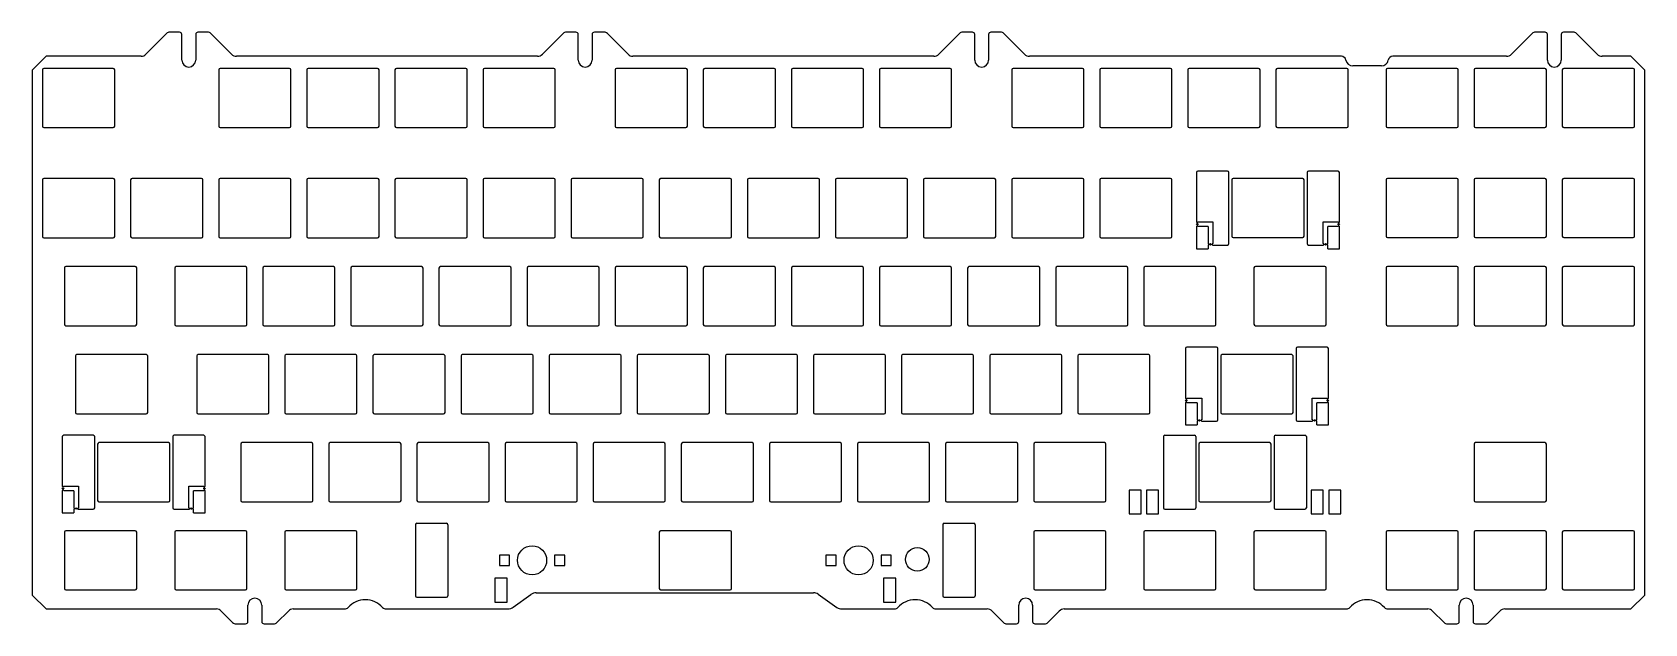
# Model space of a CAD drawing. Header units: millimetres. Extents: x 71 to 420, y 37 to 165.
import ezdxf

# ---------------------------------------------------------------- set-up
doc = ezdxf.new("R2010")
doc.units = ezdxf.units.MM

msp = doc.modelspace()

# ---------------------------------------------------------------- linework, layer by layer
at = {"color": 7, "linetype": 'Continuous', "lineweight": 25}
for p, q in [((100.28, 164.59), (95.81, 160.12)), ((103.07, 164.89), (100.98, 164.89)), ((103.57, 158.86), (103.57, 164.39)), ((106.57, 164.39), (106.57, 158.86)), ((109.16, 164.89), (107.07, 164.89)), ((114.33, 160.12), (109.86, 164.59)), ((186, 164.59), (181.53, 160.12)), ((188.79, 164.89), (186.71, 164.89)), ((189.29, 158.86), (189.29, 164.39)), ((192.29, 164.39), (192.29, 158.86)), ((194.88, 164.89), (192.79, 164.89)), ((200.06, 160.12), (195.59, 164.59)), ((271.73, 164.59), (267.26, 160.12)), ((274.52, 164.89), (272.43, 164.89)), ((275.02, 158.86), (275.02, 164.39)), ((278.02, 164.39), (278.02, 158.86)), ((280.61, 164.89), (278.52, 164.89)), ((285.78, 160.12), (281.31, 164.59)), ((395.55, 164.59), (391.08, 160.12)), ((398.34, 164.89), (396.26, 164.89)), ((398.84, 158.86), (398.84, 164.39)), ((401.84, 164.39), (401.84, 158.86)), ((404.43, 164.89), (402.34, 164.89)), ((409.61, 160.12), (405.14, 164.59)), ((74.23, 159.69), (71.23, 156.69)), ((88.76, 157.06), (73.76, 157.06)), ((94.75, 159.69), (74.23, 159.69)), ((126.86, 157.06), (111.86, 157.06)), ((180.47, 159.69), (115.39, 159.69)), ((145.91, 157.06), (130.91, 157.06)), ((164.96, 157.06), (149.96, 157.06)), ((184.01, 157.06), (169.01, 157.06)), ((212.58, 157.06), (197.58, 157.06)), ((266.2, 159.69), (201.12, 159.69)), ((231.63, 157.06), (216.63, 157.06)), ((250.68, 157.06), (235.68, 157.06)), ((269.73, 157.06), (254.73, 157.06)), ((298.31, 157.06), (283.31, 157.06)), ((354.29, 159.69), (286.84, 159.69)), ((317.36, 157.06), (302.36, 157.06)), ((336.41, 157.06), (321.41, 157.06)), ((355.46, 157.06), (340.46, 157.06)), ((362.97, 157.61), (356.76, 157.61)), ((379.27, 157.06), (364.27, 157.06)), ((390.02, 159.69), (365.43, 159.69)), ((398.32, 157.06), (383.32, 157.06)), ((417.37, 157.06), (402.37, 157.06)), ((416.89, 159.69), (410.67, 159.69)), ((419.89, 156.69), (416.89, 159.69)), ((71.23, 156.69), (71.23, 43.12)), ((73.46, 156.76), (73.46, 144.56)), ((89.06, 144.56), (89.06, 156.76)), ((111.56, 156.76), (111.56, 144.56)), ((127.16, 144.56), (127.16, 156.76)), ((130.61, 156.76), (130.61, 144.56)), ((146.21, 144.56), (146.21, 156.76)), ((149.66, 156.76), (149.66, 144.56)), ((165.26, 144.56), (165.26, 156.76)), ((168.71, 156.76), (168.71, 144.56)), ((184.31, 144.56), (184.31, 156.76)), ((197.28, 156.76), (197.28, 144.56)), ((212.88, 144.56), (212.88, 156.76)), ((216.33, 156.76), (216.33, 144.56)), ((231.93, 144.56), (231.93, 156.76)), ((235.38, 156.76), (235.38, 144.56)), ((250.98, 144.56), (250.98, 156.76)), ((254.43, 156.76), (254.43, 144.56)), ((270.03, 144.56), (270.03, 156.76)), ((283.01, 156.76), (283.01, 144.56)), ((298.61, 144.56), (298.61, 156.76)), ((302.06, 156.76), (302.06, 144.56)), ((317.66, 144.56), (317.66, 156.76)), ((321.11, 156.76), (321.11, 144.56)), ((336.71, 144.56), (336.71, 156.76)), ((340.16, 156.76), (340.16, 144.56)), ((355.76, 144.56), (355.76, 156.76)), ((363.97, 156.76), (363.97, 144.56)), ((379.57, 144.56), (379.57, 156.76)), ((383.02, 156.76), (383.02, 144.56)), ((398.62, 144.56), (398.62, 156.76)), ((402.07, 156.76), (402.07, 144.56)), ((417.67, 144.56), (417.67, 156.76)), ((419.89, 43.12), (419.89, 156.69)), ((73.76, 144.26), (88.76, 144.26)), ((111.86, 144.26), (126.86, 144.26)), ((130.91, 144.26), (145.91, 144.26)), ((149.96, 144.26), (164.96, 144.26)), ((169.01, 144.26), (184.01, 144.26)), ((197.58, 144.26), (212.58, 144.26)), ((216.63, 144.26), (231.63, 144.26)), ((235.68, 144.26), (250.68, 144.26)), ((254.73, 144.26), (269.73, 144.26)), ((283.31, 144.26), (298.31, 144.26)), ((302.36, 144.26), (317.36, 144.26)), ((321.41, 144.26), (336.41, 144.26)), ((340.46, 144.26), (355.46, 144.26)), ((364.27, 144.26), (379.27, 144.26)), ((383.32, 144.26), (398.32, 144.26)), ((402.37, 144.26), (417.37, 144.26)), ((73.46, 132.93), (73.46, 120.73)), ((88.76, 133.23), (73.76, 133.23)), ((89.06, 120.73), (89.06, 132.93)), ((92.51, 132.93), (92.51, 120.73)), ((107.81, 133.23), (92.81, 133.23)), ((108.11, 120.73), (108.11, 132.93)), ((111.56, 132.93), (111.56, 120.73)), ((126.86, 133.23), (111.86, 133.23)), ((127.16, 120.73), (127.16, 132.93)), ((130.61, 132.93), (130.61, 120.73)), ((145.91, 133.23), (130.91, 133.23)), ((146.21, 120.73), (146.21, 132.93)), ((149.66, 132.93), (149.66, 120.73)), ((164.96, 133.23), (149.96, 133.23)), ((165.26, 120.73), (165.26, 132.93)), ((168.71, 132.93), (168.71, 120.73)), ((184.01, 133.23), (169.01, 133.23)), ((184.31, 120.73), (184.31, 132.93)), ((187.76, 132.93), (187.76, 120.73)), ((203.06, 133.23), (188.06, 133.23)), ((203.36, 120.73), (203.36, 132.93)), ((206.81, 132.93), (206.81, 120.73)), ((222.11, 133.23), (207.11, 133.23)), ((222.41, 120.73), (222.41, 132.93)), ((225.86, 132.93), (225.86, 120.73)), ((241.16, 133.23), (226.16, 133.23)), ((241.46, 120.73), (241.46, 132.93)), ((244.91, 132.93), (244.91, 120.73)), ((260.21, 133.23), (245.21, 133.23)), ((260.51, 120.73), (260.51, 132.93)), ((263.96, 132.93), (263.96, 120.73)), ((279.26, 133.23), (264.26, 133.23)), ((279.56, 120.73), (279.56, 132.93)), ((283.01, 132.93), (283.01, 120.73)), ((298.31, 133.23), (283.31, 133.23)), ((298.61, 120.73), (298.61, 132.93)), ((302.06, 132.93), (302.06, 120.73)), ((317.36, 133.23), (302.36, 133.23)), ((317.66, 120.73), (317.66, 132.93)), ((322.99, 134.55), (322.99, 123.85)), ((329.69, 134.85), (323.29, 134.85)), ((329.99, 119.15), (329.99, 134.55)), ((330.63, 132.95), (330.63, 120.75)), ((345.93, 133.25), (330.93, 133.25)), ((346.23, 120.75), (346.23, 132.95)), ((346.87, 134.55), (346.87, 119.15)), ((353.57, 134.85), (347.17, 134.85)), ((353.87, 123.85), (353.87, 134.55)), ((363.97, 132.95), (363.97, 120.75)), ((379.27, 133.25), (364.27, 133.25)), ((379.57, 120.75), (379.57, 132.95)), ((383.02, 132.95), (383.02, 120.75)), ((398.32, 133.25), (383.32, 133.25)), ((398.62, 120.75), (398.62, 132.95)), ((402.07, 132.95), (402.07, 120.75)), ((417.37, 133.25), (402.37, 133.25)), ((417.67, 120.75), (417.67, 132.95)), ((322.99, 122.85), (322.99, 118.05)), ((323.29, 123.85), (326.49, 123.85)), ((325.49, 122.85), (323.29, 122.85)), ((325.49, 122.85), (325.49, 119.15)), ((326.49, 123.85), (326.49, 119.15)), ((350.37, 123.85), (353.57, 123.85)), ((350.37, 119.15), (350.37, 123.85)), ((351.37, 119.15), (351.37, 122.85)), ((353.57, 122.85), (351.37, 122.85)), ((353.87, 118.05), (353.87, 122.85)), ((73.76, 120.43), (88.76, 120.43)), ((92.81, 120.43), (107.81, 120.43)), ((111.86, 120.43), (126.86, 120.43)), ((130.91, 120.43), (145.91, 120.43)), ((149.96, 120.43), (164.96, 120.43)), ((169.01, 120.43), (184.01, 120.43)), ((188.06, 120.43), (203.06, 120.43)), ((207.11, 120.43), (222.11, 120.43)), ((226.16, 120.43), (241.16, 120.43)), ((245.21, 120.43), (260.21, 120.43)), ((264.26, 120.43), (279.26, 120.43)), ((283.31, 120.43), (298.31, 120.43)), ((302.36, 120.43), (317.36, 120.43)), ((325.49, 118.85), (325.49, 118.05)), ((326.49, 118.85), (329.69, 118.85)), ((330.93, 120.45), (345.93, 120.45)), ((347.17, 118.85), (350.37, 118.85)), ((351.37, 118.05), (351.37, 118.85)), ((364.27, 120.45), (379.27, 120.45)), ((383.32, 120.45), (398.32, 120.45)), ((402.37, 120.45), (417.37, 120.45)), ((322.99, 118.05), (325.49, 118.05)), ((351.37, 118.05), (353.87, 118.05)), ((78.22, 113.9), (78.22, 101.7)), ((93.52, 114.2), (78.52, 114.2)), ((93.82, 101.7), (93.82, 113.9)), ((102.03, 113.88), (102.03, 101.68)), ((117.33, 114.18), (102.33, 114.18)), ((117.63, 101.68), (117.63, 113.88)), ((121.08, 113.88), (121.08, 101.68)), ((136.38, 114.18), (121.38, 114.18)), ((136.68, 101.68), (136.68, 113.88)), ((140.13, 113.88), (140.13, 101.68)), ((155.43, 114.18), (140.43, 114.18)), ((155.73, 101.68), (155.73, 113.88)), ((159.18, 113.88), (159.18, 101.68)), ((174.48, 114.18), (159.48, 114.18)), ((174.78, 101.68), (174.78, 113.88)), ((178.23, 113.88), (178.23, 101.68)), ((193.53, 114.18), (178.53, 114.18)), ((193.83, 101.68), (193.83, 113.88)), ((197.28, 113.88), (197.28, 101.68)), ((212.58, 114.18), (197.58, 114.18)), ((212.88, 101.68), (212.88, 113.88)), ((216.33, 113.88), (216.33, 101.68)), ((231.63, 114.18), (216.63, 114.18)), ((231.93, 101.68), (231.93, 113.88)), ((235.38, 113.88), (235.38, 101.68)), ((250.68, 114.18), (235.68, 114.18)), ((250.98, 101.68), (250.98, 113.88)), ((254.43, 113.88), (254.43, 101.68)), ((269.73, 114.18), (254.73, 114.18)), ((270.03, 101.68), (270.03, 113.88)), ((273.48, 113.88), (273.48, 101.68)), ((288.78, 114.18), (273.78, 114.18)), ((289.08, 101.68), (289.08, 113.88)), ((292.53, 113.88), (292.53, 101.68)), ((307.83, 114.18), (292.83, 114.18)), ((308.13, 101.68), (308.13, 113.88)), ((311.58, 113.88), (311.58, 101.68)), ((326.88, 114.18), (311.88, 114.18)), ((327.18, 101.68), (327.18, 113.88)), ((335.4, 113.9), (335.4, 101.7)), ((350.69, 114.2), (335.7, 114.2)), ((350.99, 101.7), (350.99, 113.9)), ((363.97, 113.9), (363.97, 101.7)), ((379.27, 114.2), (364.27, 114.2)), ((379.57, 101.7), (379.57, 113.9)), ((383.02, 113.9), (383.02, 101.7)), ((398.32, 114.2), (383.32, 114.2)), ((398.62, 101.7), (398.62, 113.9)), ((402.07, 113.9), (402.07, 101.7)), ((417.37, 114.2), (402.37, 114.2)), ((417.67, 101.7), (417.67, 113.9)), ((78.52, 101.4), (93.52, 101.4)), ((102.33, 101.38), (117.33, 101.38)), ((121.38, 101.38), (136.38, 101.38)), ((140.43, 101.38), (155.43, 101.38)), ((159.48, 101.38), (174.48, 101.38)), ((178.53, 101.38), (193.53, 101.38)), ((197.58, 101.38), (212.58, 101.38)), ((216.63, 101.38), (231.63, 101.38)), ((235.68, 101.38), (250.68, 101.38)), ((254.73, 101.38), (269.73, 101.38)), ((273.78, 101.38), (288.78, 101.38)), ((292.83, 101.38), (307.83, 101.38)), ((311.88, 101.38), (326.88, 101.38)), ((335.7, 101.4), (350.69, 101.4)), ((364.27, 101.4), (379.27, 101.4)), ((383.32, 101.4), (398.32, 101.4)), ((402.37, 101.4), (417.37, 101.4)), ((80.6, 94.85), (80.6, 82.65)), ((95.9, 95.15), (80.9, 95.15)), ((96.2, 82.65), (96.2, 94.85)), ((106.8, 94.85), (106.8, 82.65)), ((122.09, 95.15), (107.1, 95.15)), ((122.39, 82.65), (122.39, 94.85)), ((125.85, 94.85), (125.85, 82.65)), ((141.14, 95.15), (126.15, 95.15)), ((141.44, 82.65), (141.44, 94.85)), ((144.9, 94.85), (144.9, 82.65)), ((160.19, 95.15), (145.2, 95.15)), ((160.49, 82.65), (160.49, 94.85)), ((163.95, 94.85), (163.95, 82.65)), ((179.24, 95.15), (164.25, 95.15)), ((179.54, 82.65), (179.54, 94.85)), ((183, 94.85), (183, 82.65)), ((198.29, 95.15), (183.3, 95.15)), ((198.59, 82.65), (198.59, 94.85)), ((202.05, 94.85), (202.05, 82.65)), ((217.34, 95.15), (202.35, 95.15)), ((217.64, 82.65), (217.64, 94.85)), ((221.1, 94.85), (221.1, 82.65)), ((236.39, 95.15), (221.4, 95.15)), ((236.69, 82.65), (236.69, 94.85)), ((240.15, 94.85), (240.15, 82.65)), ((255.44, 95.15), (240.45, 95.15)), ((255.74, 82.65), (255.74, 94.85)), ((259.2, 94.85), (259.2, 82.65)), ((274.49, 95.15), (259.5, 95.15)), ((274.79, 82.65), (274.79, 94.85)), ((278.25, 94.85), (278.25, 82.65)), ((293.54, 95.15), (278.55, 95.15)), ((293.84, 82.65), (293.84, 94.85)), ((297.3, 94.85), (297.3, 82.65)), ((312.59, 95.15), (297.6, 95.15)), ((312.89, 82.65), (312.89, 94.85)), ((320.61, 96.45), (320.61, 85.75)), ((327.31, 96.75), (320.91, 96.75)), ((327.61, 81.05), (327.61, 96.45)), ((328.25, 94.85), (328.25, 82.65)), ((343.55, 95.15), (328.55, 95.15)), ((343.85, 82.65), (343.85, 94.85)), ((344.49, 96.45), (344.49, 81.05)), ((351.19, 96.75), (344.79, 96.75)), ((351.49, 85.75), (351.49, 96.45)), ((320.61, 84.75), (320.61, 79.95)), ((320.91, 85.75), (324.11, 85.75)), ((323.11, 84.75), (320.91, 84.75)), ((323.11, 84.75), (323.11, 81.05)), ((324.11, 85.75), (324.11, 81.05)), ((347.99, 85.75), (351.19, 85.75)), ((347.99, 81.05), (347.99, 85.75)), ((348.99, 81.05), (348.99, 84.75)), ((351.19, 84.75), (348.99, 84.75)), ((351.49, 79.95), (351.49, 84.75)), ((80.9, 82.35), (95.9, 82.35)), ((107.1, 82.35), (122.09, 82.35)), ((126.15, 82.35), (141.14, 82.35)), ((145.2, 82.35), (160.19, 82.35)), ((164.25, 82.35), (179.24, 82.35)), ((183.3, 82.35), (198.29, 82.35)), ((202.35, 82.35), (217.34, 82.35)), ((221.4, 82.35), (236.39, 82.35)), ((240.45, 82.35), (255.44, 82.35)), ((259.5, 82.35), (274.49, 82.35)), ((278.55, 82.35), (293.54, 82.35)), ((297.6, 82.35), (312.59, 82.35)), ((323.11, 80.75), (323.11, 79.95)), ((324.11, 80.75), (327.31, 80.75)), ((328.55, 82.35), (343.55, 82.35)), ((344.79, 80.75), (347.99, 80.75)), ((348.99, 79.95), (348.99, 80.75)), ((77.73, 77.4), (77.73, 66.7)), ((84.43, 77.7), (78.03, 77.7)), ((84.73, 62), (84.73, 77.4)), ((101.6, 77.4), (101.6, 62)), ((108.3, 77.7), (101.9, 77.7)), ((108.6, 66.7), (108.6, 77.4)), ((315.85, 77.4), (315.85, 62)), ((316.15, 77.7), (322.55, 77.7)), ((320.61, 79.95), (323.11, 79.95)), ((322.85, 77.4), (322.85, 62)), ((339.73, 77.4), (339.73, 62)), ((340.03, 77.7), (346.43, 77.7)), ((346.73, 77.4), (346.73, 62)), ((348.99, 79.95), (351.49, 79.95)), ((85.36, 75.8), (85.36, 63.6)), ((100.66, 76.1), (85.66, 76.1)), ((100.96, 63.6), (100.96, 75.8)), ((116.32, 75.8), (116.32, 63.6)), ((131.62, 76.1), (116.62, 76.1)), ((131.92, 63.6), (131.92, 75.8)), ((135.37, 75.8), (135.37, 63.6)), ((150.67, 76.1), (135.67, 76.1)), ((150.97, 63.6), (150.97, 75.8)), ((154.42, 75.8), (154.42, 63.6)), ((169.72, 76.1), (154.72, 76.1)), ((170.02, 63.6), (170.02, 75.8)), ((173.47, 75.8), (173.47, 63.6)), ((188.77, 76.1), (173.77, 76.1)), ((189.07, 63.6), (189.07, 75.8)), ((192.52, 75.8), (192.52, 63.6)), ((207.82, 76.1), (192.82, 76.1)), ((208.12, 63.6), (208.12, 75.8)), ((211.57, 75.8), (211.57, 63.6)), ((226.87, 76.1), (211.87, 76.1)), ((227.17, 63.6), (227.17, 75.8)), ((230.62, 75.8), (230.62, 63.6)), ((245.92, 76.1), (230.92, 76.1)), ((246.22, 63.6), (246.22, 75.8)), ((249.67, 75.8), (249.67, 63.6)), ((264.97, 76.1), (249.97, 76.1)), ((265.27, 63.6), (265.27, 75.8)), ((268.72, 75.8), (268.72, 63.6)), ((284.02, 76.1), (269.02, 76.1)), ((284.32, 63.6), (284.32, 75.8)), ((287.77, 75.8), (287.77, 63.6)), ((303.07, 76.1), (288.07, 76.1)), ((303.37, 63.6), (303.37, 75.8)), ((323.49, 75.8), (323.49, 63.6)), ((338.79, 76.1), (323.79, 76.1)), ((339.09, 63.6), (339.09, 75.8)), ((383.02, 75.8), (383.02, 63.6)), ((398.32, 76.1), (383.32, 76.1)), ((398.62, 63.6), (398.62, 75.8)), ((78.03, 66.7), (81.23, 66.7)), ((81.23, 66.7), (81.23, 62)), ((105.1, 66.7), (108.3, 66.7)), ((105.1, 62), (105.1, 66.7)), ((77.73, 65.7), (77.73, 60.9)), ((80.23, 65.7), (78.03, 65.7)), ((80.23, 65.7), (80.23, 62)), ((85.66, 63.3), (100.66, 63.3)), ((106.1, 62), (106.1, 65.7)), ((108.3, 65.7), (106.1, 65.7)), ((108.6, 60.9), (108.6, 65.7)), ((116.62, 63.3), (131.62, 63.3)), ((135.67, 63.3), (150.67, 63.3)), ((154.72, 63.3), (169.72, 63.3)), ((173.77, 63.3), (188.77, 63.3)), ((192.82, 63.3), (207.82, 63.3)), ((211.87, 63.3), (226.87, 63.3)), ((230.92, 63.3), (245.92, 63.3)), ((249.97, 63.3), (264.97, 63.3)), ((269.02, 63.3), (284.02, 63.3)), ((288.07, 63.3), (303.07, 63.3)), ((308.39, 65.8), (308.39, 60.7)), ((310.99, 65.8), (308.39, 65.8)), ((310.99, 60.7), (310.99, 65.8)), ((314.79, 65.8), (312.19, 65.8)), ((312.19, 65.8), (312.19, 60.7)), ((314.79, 60.7), (314.79, 65.8)), ((323.79, 63.3), (338.79, 63.3)), ((350.39, 65.8), (347.79, 65.8)), ((347.79, 65.8), (347.79, 60.7)), ((350.39, 60.7), (350.39, 65.8)), ((351.59, 65.8), (351.59, 60.7)), ((354.19, 65.8), (351.59, 65.8)), ((354.19, 60.7), (354.19, 65.8)), ((383.32, 63.3), (398.32, 63.3)), ((77.73, 60.9), (80.23, 60.9)), ((80.23, 61.7), (80.23, 60.9)), ((81.23, 61.7), (84.43, 61.7)), ((101.9, 61.7), (105.1, 61.7)), ((106.1, 60.9), (106.1, 61.7)), ((106.1, 60.9), (108.6, 60.9)), ((308.39, 60.7), (310.99, 60.7)), ((312.19, 60.7), (314.79, 60.7)), ((316.15, 61.7), (322.55, 61.7)), ((340.03, 61.7), (346.43, 61.7)), ((347.79, 60.7), (350.39, 60.7)), ((351.59, 60.7), (354.19, 60.7)), ((78.22, 56.75), (78.22, 44.55)), ((93.52, 57.05), (78.52, 57.05)), ((93.82, 44.55), (93.82, 56.75)), ((102.03, 56.75), (102.03, 44.55)), ((117.33, 57.05), (102.33, 57.05)), ((117.63, 44.55), (117.63, 56.75)), ((125.85, 56.75), (125.85, 44.55)), ((141.14, 57.05), (126.15, 57.05)), ((141.44, 44.55), (141.44, 56.75)), ((154.11, 58.35), (154.11, 42.95)), ((154.41, 58.65), (160.81, 58.65)), ((161.11, 58.35), (161.11, 42.95)), ((206.81, 56.75), (206.81, 44.55)), ((222.11, 57.05), (207.11, 57.05)), ((222.41, 44.55), (222.41, 56.75)), ((268.11, 58.35), (268.11, 42.95)), ((268.41, 58.65), (274.81, 58.65)), ((275.11, 58.35), (275.11, 42.95)), ((287.77, 56.75), (287.77, 44.55)), ((303.07, 57.05), (288.07, 57.05)), ((303.37, 44.55), (303.37, 56.75)), ((311.58, 56.75), (311.58, 44.55)), ((326.88, 57.05), (311.88, 57.05)), ((327.18, 44.55), (327.18, 56.75)), ((335.4, 56.75), (335.4, 44.55)), ((350.69, 57.05), (335.7, 57.05)), ((350.99, 44.55), (350.99, 56.75)), ((363.97, 56.75), (363.97, 44.55)), ((379.27, 57.05), (364.27, 57.05)), ((379.57, 44.55), (379.57, 56.75)), ((383.02, 56.75), (383.02, 44.55)), ((398.32, 57.05), (383.32, 57.05)), ((398.62, 44.55), (398.62, 56.75)), ((402.07, 56.75), (402.07, 44.55)), ((417.37, 57.05), (402.37, 57.05)), ((417.67, 44.55), (417.67, 56.75)), ((172.23, 51.75), (172.23, 49.55)), ((174.43, 51.75), (172.23, 51.75)), ((172.23, 49.55), (174.43, 49.55)), ((174.43, 49.55), (174.43, 51.75)), ((184.18, 51.75), (184.18, 49.55)), ((186.38, 51.75), (184.18, 51.75)), ((184.18, 49.55), (186.38, 49.55)), ((186.38, 49.55), (186.38, 51.75)), ((242.83, 51.75), (242.83, 49.55)), ((245.03, 51.75), (242.83, 51.75)), ((242.83, 49.55), (245.03, 49.55)), ((245.03, 49.55), (245.03, 51.75)), ((254.78, 51.75), (254.78, 49.55)), ((256.98, 51.75), (254.78, 51.75)), ((254.78, 49.55), (256.98, 49.55)), ((256.98, 49.55), (256.98, 51.75)), ((171.27, 46.77), (171.27, 41.57)), ((173.94, 46.77), (171.27, 46.77)), ((173.94, 41.57), (173.94, 46.77)), ((255.27, 46.77), (255.27, 41.57)), ((257.94, 46.77), (255.27, 46.77)), ((257.94, 41.57), (257.94, 46.77)), ((71.23, 43.12), (74.23, 40.12)), ((78.52, 44.25), (93.52, 44.25)), ((102.33, 44.25), (117.33, 44.25)), ((126.15, 44.25), (141.14, 44.25)), ((154.41, 42.65), (160.81, 42.65)), ((175.25, 40.51), (179.04, 43.26)), ((180.21, 43.65), (240.15, 43.65)), ((207.11, 44.25), (222.11, 44.25)), ((241.18, 43.36), (245.23, 40.41)), ((268.41, 42.65), (274.81, 42.65)), ((288.07, 44.25), (303.07, 44.25)), ((311.88, 44.25), (326.88, 44.25)), ((335.7, 44.25), (350.69, 44.25)), ((364.27, 44.25), (379.27, 44.25)), ((383.32, 44.25), (398.32, 44.25)), ((402.37, 44.25), (417.37, 44.25)), ((416.89, 40.12), (419.89, 43.12)), ((74.23, 40.12), (111.04, 40.12)), ((112.1, 39.68), (114.56, 37.22)), ((117.86, 37.42), (117.86, 40.95)), ((120.86, 40.95), (120.86, 37.42)), ((124.15, 37.22), (126.62, 39.68)), ((127.68, 40.12), (138.79, 40.12)), ((147.74, 40.12), (174.07, 40.12)), ((171.27, 41.57), (173.94, 41.57)), ((246.27, 40.12), (257.67, 40.12)), ((255.27, 41.57), (257.94, 41.57)), ((266.61, 40.12), (277.72, 40.12)), ((278.78, 39.68), (281.25, 37.22)), ((284.54, 37.42), (284.54, 40.95)), ((287.54, 40.95), (287.54, 37.42)), ((290.84, 37.22), (293.31, 39.68)), ((294.37, 40.12), (355.39, 40.12)), ((364.34, 40.12), (372.97, 40.12)), ((374.03, 39.68), (376.5, 37.22)), ((379.79, 37.42), (379.79, 40.95)), ((382.79, 40.95), (382.79, 37.42)), ((386.09, 37.22), (388.56, 39.68)), ((389.62, 40.12), (416.89, 40.12)), ((115.27, 36.92), (117.36, 36.92)), ((121.36, 36.92), (123.44, 36.92)), ((281.96, 36.92), (284.04, 36.92)), ((288.04, 36.92), (290.13, 36.92)), ((377.21, 36.92), (379.29, 36.92)), ((383.29, 36.92), (385.38, 36.92))]:
    msp.add_line(p, q, dxfattribs=at)
for centre, radius in [((323.14, 123.35), 0.15), ((353.72, 123.35), 0.15), ((325.99, 119), 0.15), ((350.87, 119), 0.15), ((320.76, 85.25), 0.15), ((351.34, 85.25), 0.15), ((323.61, 80.9), 0.15), ((348.49, 80.9), 0.15), ((77.88, 66.2), 0.15), ((108.45, 66.2), 0.15), ((80.73, 61.85), 0.15), ((105.6, 61.85), 0.15), ((179.31, 50.65), 3.15), ((249.91, 50.65), 3.15), ((262.61, 50.85), 2.55)]:
    msp.add_circle(centre, radius, dxfattribs=at)
for centre, radius, start, end in [((100.98, 163.89), 1, 90, 135), ((103.07, 164.39), 0.5, 0, 90), ((107.07, 164.39), 0.5, 90, 180), ((109.16, 163.89), 1, 45, 90), ((186.71, 163.89), 1, 90, 135), ((188.79, 164.39), 0.5, 360, 90), ((192.79, 164.39), 0.5, 90, 180), ((194.88, 163.89), 1, 45, 90), ((272.43, 163.89), 1, 90, 135), ((274.52, 164.39), 0.5, 0, 90), ((278.52, 164.39), 0.5, 90, 180), ((280.61, 163.89), 1, 45, 90), ((396.26, 163.89), 1, 90, 135), ((398.34, 164.39), 0.5, 0, 90), ((402.34, 164.39), 0.5, 90, 180), ((404.43, 163.89), 1, 45, 90), ((94.75, 161.19), 1.5, 270, 315), ((105.07, 158.86), 1.5, 180, 0), ((115.39, 161.19), 1.5, 225, 270), ((180.47, 161.19), 1.5, 270, 315), ((190.79, 158.86), 1.5, 180, 0), ((201.12, 161.19), 1.5, 225, 270), ((266.2, 161.19), 1.5, 270, 315), ((276.52, 158.86), 1.5, 180, 0), ((286.84, 161.19), 1.5, 225, 270), ((354.29, 158.69), 1, 9.7878, 90), ((356.76, 159.11), 1.5, 189.7878, 270), ((362.97, 159.11), 1.5, 270, 350.2122), ((365.43, 158.69), 1, 90, 170.2122), ((390.02, 161.19), 1.5, 270, 315), ((400.34, 158.86), 1.5, 180, 0), ((410.67, 161.19), 1.5, 225, 270), ((323.29, 134.55), 0.3, 90, 180), ((329.69, 134.55), 0.3, 360, 90), ((347.17, 134.55), 0.3, 90, 180), ((353.57, 134.55), 0.3, 0, 90), ((323.14, 123.85), 0.15, 180, 0), ((323.14, 122.85), 0.15, 360, 180), ((353.72, 123.85), 0.15, 180, 0), ((353.72, 122.85), 0.15, 0, 180), ((325.49, 119), 0.15, 270, 90), ((326.49, 119), 0.15, 90, 270), ((329.69, 119.15), 0.3, 270, 0), ((347.17, 119.15), 0.3, 180, 270), ((350.37, 119), 0.15, 270, 90), ((351.37, 119), 0.15, 90, 270), ((320.91, 96.45), 0.3, 90, 180), ((327.31, 96.45), 0.3, 360, 90), ((344.79, 96.45), 0.3, 90, 180), ((351.19, 96.45), 0.3, 0, 90), ((320.76, 85.75), 0.15, 180, 0), ((320.76, 84.75), 0.15, 360, 180), ((351.34, 85.75), 0.15, 180, 0), ((351.34, 84.75), 0.15, 0, 180), ((323.11, 80.9), 0.15, 270, 90), ((324.11, 80.9), 0.15, 90, 270), ((327.31, 81.05), 0.3, 270, 0), ((344.79, 81.05), 0.3, 180, 270), ((347.99, 80.9), 0.15, 270, 90), ((348.99, 80.9), 0.15, 90, 270), ((78.03, 77.4), 0.3, 90, 180), ((84.43, 77.4), 0.3, 360, 90), ((101.9, 77.4), 0.3, 90, 180), ((108.3, 77.4), 0.3, 0, 90), ((316.15, 77.4), 0.3, 90, 180), ((322.55, 77.4), 0.3, 0, 90), ((340.03, 77.4), 0.3, 90, 180), ((346.43, 77.4), 0.3, 0, 90), ((77.88, 66.7), 0.15, 180, 0), ((108.45, 66.7), 0.15, 180, 0), ((77.88, 65.7), 0.15, 360, 180), ((108.45, 65.7), 0.15, 0, 180), ((80.23, 61.85), 0.15, 270, 90), ((81.23, 61.85), 0.15, 90, 270), ((84.43, 62), 0.3, 270, 0), ((101.9, 62), 0.3, 180, 270), ((105.1, 61.85), 0.15, 270, 90), ((106.1, 61.85), 0.15, 90, 270), ((316.15, 62), 0.3, 180, 270), ((322.55, 62), 0.3, 270, 0), ((340.03, 62), 0.3, 180, 270), ((346.43, 62), 0.3, 270, 0), ((154.41, 58.35), 0.3, 90, 180), ((160.81, 58.35), 0.3, 0, 90), ((268.41, 58.35), 0.3, 90, 180), ((274.81, 58.35), 0.3, 0, 90), ((119.36, 40.95), 1.5, 0, 180), ((143.26, 37.12), 5, 41.8103, 138.1897), ((154.41, 42.95), 0.3, 180, 270), ((160.81, 42.95), 0.3, 270, 0), ((180.21, 41.65), 2, 90, 126.0771), ((240.15, 41.65), 2, 58.8261, 90), ((262.14, 37.12), 5, 41.8103, 138.1897), ((268.41, 42.95), 0.3, 180, 270), ((274.81, 42.95), 0.3, 270, 0), ((286.04, 40.95), 1.5, 0, 180), ((359.86, 37.12), 5, 41.8103, 138.1897), ((381.29, 40.95), 1.5, 0, 180), ((111.04, 38.62), 1.5, 45, 90), ((127.68, 38.62), 1.5, 90, 135), ((138.79, 41.12), 1, 270, 318.1897), ((147.74, 41.12), 1, 221.8103, 270), ((174.07, 42.12), 2, 270, 306.0771), ((246.27, 42.12), 2, 238.8261, 270), ((257.67, 41.12), 1, 270, 318.1897), ((266.61, 41.12), 1, 221.8103, 270), ((277.72, 38.62), 1.5, 45, 90), ((294.37, 38.62), 1.5, 90, 135), ((355.39, 41.12), 1, 270, 318.1897), ((364.34, 41.12), 1, 221.8103, 270), ((372.97, 38.62), 1.5, 45, 90), ((389.62, 38.62), 1.5, 90, 135), ((115.27, 37.92), 1, 225, 270), ((117.36, 37.42), 0.5, 270, 360), ((121.36, 37.42), 0.5, 180, 270), ((123.44, 37.92), 1, 270, 315), ((281.96, 37.92), 1, 225, 270), ((284.04, 37.42), 0.5, 270, 360), ((288.04, 37.42), 0.5, 180, 270), ((290.13, 37.92), 1, 270, 315), ((377.21, 37.92), 1, 225, 270), ((379.29, 37.42), 0.5, 270, 360), ((383.29, 37.42), 0.5, 180, 270), ((385.38, 37.92), 1, 270, 315)]:
    msp.add_arc(centre, radius, start, end, dxfattribs=at)
for points in [[(73.76, 157.06), (73.59, 157.06), (73.46, 156.93), (73.46, 156.76)], [(89.06, 156.76), (89.06, 156.93), (88.92, 157.06), (88.76, 157.06)], [(111.86, 157.06), (111.69, 157.06), (111.56, 156.93), (111.56, 156.76)], [(127.16, 156.76), (127.16, 156.93), (127.02, 157.06), (126.86, 157.06)], [(130.91, 157.06), (130.74, 157.06), (130.61, 156.93), (130.61, 156.76)], [(146.21, 156.76), (146.21, 156.93), (146.07, 157.06), (145.91, 157.06)], [(149.96, 157.06), (149.79, 157.06), (149.66, 156.93), (149.66, 156.76)], [(165.26, 156.76), (165.26, 156.93), (165.12, 157.06), (164.96, 157.06)], [(169.01, 157.06), (168.84, 157.06), (168.71, 156.93), (168.71, 156.76)], [(184.31, 156.76), (184.31, 156.93), (184.17, 157.06), (184.01, 157.06)], [(197.58, 157.06), (197.42, 157.06), (197.28, 156.93), (197.28, 156.76)], [(212.88, 156.76), (212.88, 156.93), (212.75, 157.06), (212.58, 157.06)], [(216.63, 157.06), (216.47, 157.06), (216.33, 156.93), (216.33, 156.76)], [(231.93, 156.76), (231.93, 156.93), (231.8, 157.06), (231.63, 157.06)], [(235.68, 157.06), (235.52, 157.06), (235.38, 156.93), (235.38, 156.76)], [(250.98, 156.76), (250.98, 156.93), (250.85, 157.06), (250.68, 157.06)], [(254.73, 157.06), (254.57, 157.06), (254.43, 156.93), (254.43, 156.76)], [(270.03, 156.76), (270.03, 156.93), (269.9, 157.06), (269.73, 157.06)], [(283.31, 157.06), (283.14, 157.06), (283.01, 156.93), (283.01, 156.76)], [(298.61, 156.76), (298.61, 156.93), (298.47, 157.06), (298.31, 157.06)], [(302.36, 157.06), (302.19, 157.06), (302.06, 156.93), (302.06, 156.76)], [(317.66, 156.76), (317.66, 156.93), (317.52, 157.06), (317.36, 157.06)], [(321.41, 157.06), (321.24, 157.06), (321.11, 156.93), (321.11, 156.76)], [(336.71, 156.76), (336.71, 156.93), (336.57, 157.06), (336.41, 157.06)], [(340.46, 157.06), (340.29, 157.06), (340.16, 156.93), (340.16, 156.76)], [(355.76, 156.76), (355.76, 156.93), (355.62, 157.06), (355.46, 157.06)], [(364.27, 157.06), (364.1, 157.06), (363.97, 156.93), (363.97, 156.76)], [(379.57, 156.76), (379.57, 156.93), (379.44, 157.06), (379.27, 157.06)], [(383.32, 157.06), (383.15, 157.06), (383.02, 156.93), (383.02, 156.76)], [(398.62, 156.76), (398.62, 156.93), (398.49, 157.06), (398.32, 157.06)], [(402.37, 157.06), (402.2, 157.06), (402.07, 156.93), (402.07, 156.76)], [(417.67, 156.76), (417.67, 156.93), (417.54, 157.06), (417.37, 157.06)], [(73.46, 144.56), (73.46, 144.39), (73.59, 144.26), (73.76, 144.26)], [(88.76, 144.26), (88.92, 144.26), (89.06, 144.39), (89.06, 144.56)], [(111.56, 144.56), (111.56, 144.39), (111.69, 144.26), (111.86, 144.26)], [(126.86, 144.26), (127.02, 144.26), (127.16, 144.39), (127.16, 144.56)], [(130.61, 144.56), (130.61, 144.39), (130.74, 144.26), (130.91, 144.26)], [(145.91, 144.26), (146.07, 144.26), (146.21, 144.39), (146.21, 144.56)], [(149.66, 144.56), (149.66, 144.39), (149.79, 144.26), (149.96, 144.26)], [(164.96, 144.26), (165.12, 144.26), (165.26, 144.39), (165.26, 144.56)], [(168.71, 144.56), (168.71, 144.39), (168.84, 144.26), (169.01, 144.26)], [(184.01, 144.26), (184.17, 144.26), (184.31, 144.39), (184.31, 144.56)], [(197.28, 144.56), (197.28, 144.39), (197.42, 144.26), (197.58, 144.26)], [(212.58, 144.26), (212.75, 144.26), (212.88, 144.39), (212.88, 144.56)], [(216.33, 144.56), (216.33, 144.39), (216.47, 144.26), (216.63, 144.26)], [(231.63, 144.26), (231.8, 144.26), (231.93, 144.39), (231.93, 144.56)], [(235.38, 144.56), (235.38, 144.39), (235.52, 144.26), (235.68, 144.26)], [(250.68, 144.26), (250.85, 144.26), (250.98, 144.39), (250.98, 144.56)], [(254.43, 144.56), (254.43, 144.39), (254.57, 144.26), (254.73, 144.26)], [(269.73, 144.26), (269.9, 144.26), (270.03, 144.39), (270.03, 144.56)], [(283.01, 144.56), (283.01, 144.39), (283.14, 144.26), (283.31, 144.26)], [(298.31, 144.26), (298.47, 144.26), (298.61, 144.39), (298.61, 144.56)], [(302.06, 144.56), (302.06, 144.39), (302.19, 144.26), (302.36, 144.26)], [(317.36, 144.26), (317.52, 144.26), (317.66, 144.39), (317.66, 144.56)], [(321.11, 144.56), (321.11, 144.39), (321.24, 144.26), (321.41, 144.26)], [(336.41, 144.26), (336.57, 144.26), (336.71, 144.39), (336.71, 144.56)], [(340.16, 144.56), (340.16, 144.39), (340.29, 144.26), (340.46, 144.26)], [(355.46, 144.26), (355.62, 144.26), (355.76, 144.39), (355.76, 144.56)], [(363.97, 144.56), (363.97, 144.39), (364.1, 144.26), (364.27, 144.26)], [(379.27, 144.26), (379.44, 144.26), (379.57, 144.39), (379.57, 144.56)], [(383.02, 144.56), (383.02, 144.39), (383.15, 144.26), (383.32, 144.26)], [(398.32, 144.26), (398.49, 144.26), (398.62, 144.39), (398.62, 144.56)], [(402.07, 144.56), (402.07, 144.39), (402.2, 144.26), (402.37, 144.26)], [(417.37, 144.26), (417.54, 144.26), (417.67, 144.39), (417.67, 144.56)], [(73.76, 133.23), (73.59, 133.23), (73.46, 133.1), (73.46, 132.93)], [(89.06, 132.93), (89.06, 133.1), (88.92, 133.23), (88.76, 133.23)], [(92.81, 133.23), (92.64, 133.23), (92.51, 133.1), (92.51, 132.93)], [(108.11, 132.93), (108.11, 133.1), (107.97, 133.23), (107.81, 133.23)], [(111.86, 133.23), (111.69, 133.23), (111.56, 133.1), (111.56, 132.93)], [(127.16, 132.93), (127.16, 133.1), (127.02, 133.23), (126.86, 133.23)], [(130.91, 133.23), (130.74, 133.23), (130.61, 133.1), (130.61, 132.93)], [(146.21, 132.93), (146.21, 133.1), (146.07, 133.23), (145.91, 133.23)], [(149.96, 133.23), (149.79, 133.23), (149.66, 133.1), (149.66, 132.93)], [(165.26, 132.93), (165.26, 133.1), (165.12, 133.23), (164.96, 133.23)], [(169.01, 133.23), (168.84, 133.23), (168.71, 133.1), (168.71, 132.93)], [(184.31, 132.93), (184.31, 133.1), (184.17, 133.23), (184.01, 133.23)], [(188.06, 133.23), (187.89, 133.23), (187.76, 133.1), (187.76, 132.93)], [(203.36, 132.93), (203.36, 133.1), (203.22, 133.23), (203.06, 133.23)], [(207.11, 133.23), (206.94, 133.23), (206.81, 133.1), (206.81, 132.93)], [(222.41, 132.93), (222.41, 133.1), (222.27, 133.23), (222.11, 133.23)], [(226.16, 133.23), (225.99, 133.23), (225.86, 133.1), (225.86, 132.93)], [(241.46, 132.93), (241.46, 133.1), (241.32, 133.23), (241.16, 133.23)], [(245.21, 133.23), (245.04, 133.23), (244.91, 133.1), (244.91, 132.93)], [(260.51, 132.93), (260.51, 133.1), (260.37, 133.23), (260.21, 133.23)], [(264.26, 133.23), (264.09, 133.23), (263.96, 133.1), (263.96, 132.93)], [(279.56, 132.93), (279.56, 133.1), (279.42, 133.23), (279.26, 133.23)], [(283.31, 133.23), (283.14, 133.23), (283.01, 133.1), (283.01, 132.93)], [(298.61, 132.93), (298.61, 133.1), (298.47, 133.23), (298.31, 133.23)], [(302.36, 133.23), (302.19, 133.23), (302.06, 133.1), (302.06, 132.93)], [(317.66, 132.93), (317.66, 133.1), (317.52, 133.23), (317.36, 133.23)], [(330.93, 133.25), (330.77, 133.25), (330.63, 133.11), (330.63, 132.95)], [(346.23, 132.95), (346.23, 133.11), (346.1, 133.25), (345.93, 133.25)], [(364.27, 133.25), (364.1, 133.25), (363.97, 133.11), (363.97, 132.95)], [(379.57, 132.95), (379.57, 133.11), (379.44, 133.25), (379.27, 133.25)], [(383.32, 133.25), (383.15, 133.25), (383.02, 133.11), (383.02, 132.95)], [(398.62, 132.95), (398.62, 133.11), (398.49, 133.25), (398.32, 133.25)], [(402.37, 133.25), (402.2, 133.25), (402.07, 133.11), (402.07, 132.95)], [(417.67, 132.95), (417.67, 133.11), (417.54, 133.25), (417.37, 133.25)], [(73.46, 120.73), (73.46, 120.56), (73.59, 120.43), (73.76, 120.43)], [(88.76, 120.43), (88.92, 120.43), (89.06, 120.56), (89.06, 120.73)], [(92.51, 120.73), (92.51, 120.56), (92.64, 120.43), (92.81, 120.43)], [(107.81, 120.43), (107.97, 120.43), (108.11, 120.56), (108.11, 120.73)], [(111.56, 120.73), (111.56, 120.56), (111.69, 120.43), (111.86, 120.43)], [(126.86, 120.43), (127.02, 120.43), (127.16, 120.56), (127.16, 120.73)], [(130.61, 120.73), (130.61, 120.56), (130.74, 120.43), (130.91, 120.43)], [(145.91, 120.43), (146.07, 120.43), (146.21, 120.56), (146.21, 120.73)], [(149.66, 120.73), (149.66, 120.56), (149.79, 120.43), (149.96, 120.43)], [(164.96, 120.43), (165.12, 120.43), (165.26, 120.56), (165.26, 120.73)], [(168.71, 120.73), (168.71, 120.56), (168.84, 120.43), (169.01, 120.43)], [(184.01, 120.43), (184.17, 120.43), (184.31, 120.56), (184.31, 120.73)], [(187.76, 120.73), (187.76, 120.56), (187.89, 120.43), (188.06, 120.43)], [(203.06, 120.43), (203.22, 120.43), (203.36, 120.56), (203.36, 120.73)], [(206.81, 120.73), (206.81, 120.56), (206.94, 120.43), (207.11, 120.43)], [(222.11, 120.43), (222.27, 120.43), (222.41, 120.56), (222.41, 120.73)], [(225.86, 120.73), (225.86, 120.56), (225.99, 120.43), (226.16, 120.43)], [(241.16, 120.43), (241.32, 120.43), (241.46, 120.56), (241.46, 120.73)], [(244.91, 120.73), (244.91, 120.56), (245.04, 120.43), (245.21, 120.43)], [(260.21, 120.43), (260.37, 120.43), (260.51, 120.56), (260.51, 120.73)], [(263.96, 120.73), (263.96, 120.56), (264.09, 120.43), (264.26, 120.43)], [(279.26, 120.43), (279.42, 120.43), (279.56, 120.56), (279.56, 120.73)], [(283.01, 120.73), (283.01, 120.56), (283.14, 120.43), (283.31, 120.43)], [(298.31, 120.43), (298.47, 120.43), (298.61, 120.56), (298.61, 120.73)], [(302.06, 120.73), (302.06, 120.56), (302.19, 120.43), (302.36, 120.43)], [(317.36, 120.43), (317.52, 120.43), (317.66, 120.56), (317.66, 120.73)], [(330.63, 120.75), (330.63, 120.58), (330.77, 120.45), (330.93, 120.45)], [(345.93, 120.45), (346.1, 120.45), (346.23, 120.58), (346.23, 120.75)], [(363.97, 120.75), (363.97, 120.58), (364.1, 120.45), (364.27, 120.45)], [(379.27, 120.45), (379.44, 120.45), (379.57, 120.58), (379.57, 120.75)], [(383.02, 120.75), (383.02, 120.58), (383.15, 120.45), (383.32, 120.45)], [(398.32, 120.45), (398.49, 120.45), (398.62, 120.58), (398.62, 120.75)], [(402.07, 120.75), (402.07, 120.58), (402.2, 120.45), (402.37, 120.45)], [(417.37, 120.45), (417.54, 120.45), (417.67, 120.58), (417.67, 120.75)], [(78.52, 114.2), (78.35, 114.2), (78.22, 114.06), (78.22, 113.9)], [(93.82, 113.9), (93.82, 114.06), (93.69, 114.2), (93.52, 114.2)], [(102.33, 114.18), (102.17, 114.18), (102.03, 114.05), (102.03, 113.88)], [(117.63, 113.88), (117.63, 114.05), (117.5, 114.18), (117.33, 114.18)], [(121.38, 114.18), (121.22, 114.18), (121.08, 114.05), (121.08, 113.88)], [(136.68, 113.88), (136.68, 114.05), (136.55, 114.18), (136.38, 114.18)], [(140.43, 114.18), (140.27, 114.18), (140.13, 114.05), (140.13, 113.88)], [(155.73, 113.88), (155.73, 114.05), (155.6, 114.18), (155.43, 114.18)], [(159.48, 114.18), (159.32, 114.18), (159.18, 114.05), (159.18, 113.88)], [(174.78, 113.88), (174.78, 114.05), (174.65, 114.18), (174.48, 114.18)], [(178.53, 114.18), (178.37, 114.18), (178.23, 114.05), (178.23, 113.88)], [(193.83, 113.88), (193.83, 114.05), (193.7, 114.18), (193.53, 114.18)], [(197.58, 114.18), (197.42, 114.18), (197.28, 114.05), (197.28, 113.88)], [(212.88, 113.88), (212.88, 114.05), (212.75, 114.18), (212.58, 114.18)], [(216.63, 114.18), (216.47, 114.18), (216.33, 114.05), (216.33, 113.88)], [(231.93, 113.88), (231.93, 114.05), (231.8, 114.18), (231.63, 114.18)], [(235.68, 114.18), (235.52, 114.18), (235.38, 114.05), (235.38, 113.88)], [(250.98, 113.88), (250.98, 114.05), (250.85, 114.18), (250.68, 114.18)], [(254.73, 114.18), (254.57, 114.18), (254.43, 114.05), (254.43, 113.88)], [(270.03, 113.88), (270.03, 114.05), (269.9, 114.18), (269.73, 114.18)], [(273.78, 114.18), (273.62, 114.18), (273.48, 114.05), (273.48, 113.88)], [(289.08, 113.88), (289.08, 114.05), (288.95, 114.18), (288.78, 114.18)], [(292.83, 114.18), (292.67, 114.18), (292.53, 114.05), (292.53, 113.88)], [(308.13, 113.88), (308.13, 114.05), (308, 114.18), (307.83, 114.18)], [(311.88, 114.18), (311.72, 114.18), (311.58, 114.05), (311.58, 113.88)], [(327.18, 113.88), (327.18, 114.05), (327.05, 114.18), (326.88, 114.18)], [(335.7, 114.2), (335.53, 114.2), (335.4, 114.06), (335.4, 113.9)], [(350.99, 113.9), (350.99, 114.06), (350.86, 114.2), (350.69, 114.2)], [(364.27, 114.2), (364.1, 114.2), (363.97, 114.06), (363.97, 113.9)], [(379.57, 113.9), (379.57, 114.06), (379.44, 114.2), (379.27, 114.2)], [(383.32, 114.2), (383.15, 114.2), (383.02, 114.06), (383.02, 113.9)], [(398.62, 113.9), (398.62, 114.06), (398.49, 114.2), (398.32, 114.2)], [(402.37, 114.2), (402.2, 114.2), (402.07, 114.06), (402.07, 113.9)], [(417.67, 113.9), (417.67, 114.06), (417.54, 114.2), (417.37, 114.2)], [(78.22, 101.7), (78.22, 101.53), (78.35, 101.4), (78.52, 101.4)], [(93.52, 101.4), (93.69, 101.4), (93.82, 101.53), (93.82, 101.7)], [(102.03, 101.68), (102.03, 101.51), (102.17, 101.38), (102.33, 101.38)], [(117.33, 101.38), (117.5, 101.38), (117.63, 101.51), (117.63, 101.68)], [(121.08, 101.68), (121.08, 101.51), (121.22, 101.38), (121.38, 101.38)], [(136.38, 101.38), (136.55, 101.38), (136.68, 101.51), (136.68, 101.68)], [(140.13, 101.68), (140.13, 101.51), (140.27, 101.38), (140.43, 101.38)], [(155.43, 101.38), (155.6, 101.38), (155.73, 101.51), (155.73, 101.68)], [(159.18, 101.68), (159.18, 101.51), (159.32, 101.38), (159.48, 101.38)], [(174.48, 101.38), (174.65, 101.38), (174.78, 101.51), (174.78, 101.68)], [(178.23, 101.68), (178.23, 101.51), (178.37, 101.38), (178.53, 101.38)], [(193.53, 101.38), (193.7, 101.38), (193.83, 101.51), (193.83, 101.68)], [(197.28, 101.68), (197.28, 101.51), (197.42, 101.38), (197.58, 101.38)], [(212.58, 101.38), (212.75, 101.38), (212.88, 101.51), (212.88, 101.68)], [(216.33, 101.68), (216.33, 101.51), (216.47, 101.38), (216.63, 101.38)], [(231.63, 101.38), (231.8, 101.38), (231.93, 101.51), (231.93, 101.68)], [(235.38, 101.68), (235.38, 101.51), (235.52, 101.38), (235.68, 101.38)], [(250.68, 101.38), (250.85, 101.38), (250.98, 101.51), (250.98, 101.68)], [(254.43, 101.68), (254.43, 101.51), (254.57, 101.38), (254.73, 101.38)], [(269.73, 101.38), (269.9, 101.38), (270.03, 101.51), (270.03, 101.68)], [(273.48, 101.68), (273.48, 101.51), (273.62, 101.38), (273.78, 101.38)], [(288.78, 101.38), (288.95, 101.38), (289.08, 101.51), (289.08, 101.68)], [(292.53, 101.68), (292.53, 101.51), (292.67, 101.38), (292.83, 101.38)], [(307.83, 101.38), (308, 101.38), (308.13, 101.51), (308.13, 101.68)], [(311.58, 101.68), (311.58, 101.51), (311.72, 101.38), (311.88, 101.38)], [(326.88, 101.38), (327.05, 101.38), (327.18, 101.51), (327.18, 101.68)], [(335.4, 101.7), (335.4, 101.53), (335.53, 101.4), (335.7, 101.4)], [(350.69, 101.4), (350.86, 101.4), (350.99, 101.53), (350.99, 101.7)], [(363.97, 101.7), (363.97, 101.53), (364.1, 101.4), (364.27, 101.4)], [(379.27, 101.4), (379.44, 101.4), (379.57, 101.53), (379.57, 101.7)], [(383.02, 101.7), (383.02, 101.53), (383.15, 101.4), (383.32, 101.4)], [(398.32, 101.4), (398.49, 101.4), (398.62, 101.53), (398.62, 101.7)], [(402.07, 101.7), (402.07, 101.53), (402.2, 101.4), (402.37, 101.4)], [(417.37, 101.4), (417.54, 101.4), (417.67, 101.53), (417.67, 101.7)], [(80.9, 95.15), (80.74, 95.15), (80.6, 95.01), (80.6, 94.85)], [(96.2, 94.85), (96.2, 95.01), (96.07, 95.15), (95.9, 95.15)], [(107.1, 95.15), (106.93, 95.15), (106.8, 95.01), (106.8, 94.85)], [(122.39, 94.85), (122.39, 95.01), (122.26, 95.15), (122.09, 95.15)], [(126.15, 95.15), (125.98, 95.15), (125.85, 95.01), (125.85, 94.85)], [(141.44, 94.85), (141.44, 95.01), (141.31, 95.15), (141.14, 95.15)], [(145.2, 95.15), (145.03, 95.15), (144.9, 95.01), (144.9, 94.85)], [(160.49, 94.85), (160.49, 95.01), (160.36, 95.15), (160.19, 95.15)], [(164.25, 95.15), (164.08, 95.15), (163.95, 95.01), (163.95, 94.85)], [(179.54, 94.85), (179.54, 95.01), (179.41, 95.15), (179.24, 95.15)], [(183.3, 95.15), (183.13, 95.15), (183, 95.01), (183, 94.85)], [(198.59, 94.85), (198.59, 95.01), (198.46, 95.15), (198.29, 95.15)], [(202.35, 95.15), (202.18, 95.15), (202.05, 95.01), (202.05, 94.85)], [(217.64, 94.85), (217.64, 95.01), (217.51, 95.15), (217.34, 95.15)], [(221.4, 95.15), (221.23, 95.15), (221.1, 95.01), (221.1, 94.85)], [(236.69, 94.85), (236.69, 95.01), (236.56, 95.15), (236.39, 95.15)], [(240.45, 95.15), (240.28, 95.15), (240.15, 95.01), (240.15, 94.85)], [(255.74, 94.85), (255.74, 95.01), (255.61, 95.15), (255.44, 95.15)], [(259.5, 95.15), (259.33, 95.15), (259.2, 95.01), (259.2, 94.85)], [(274.79, 94.85), (274.79, 95.01), (274.66, 95.15), (274.49, 95.15)], [(278.55, 95.15), (278.38, 95.15), (278.25, 95.01), (278.25, 94.85)], [(293.84, 94.85), (293.84, 95.01), (293.71, 95.15), (293.54, 95.15)], [(297.6, 95.15), (297.43, 95.15), (297.3, 95.01), (297.3, 94.85)], [(312.89, 94.85), (312.89, 95.01), (312.76, 95.15), (312.59, 95.15)], [(328.55, 95.15), (328.39, 95.15), (328.25, 95.01), (328.25, 94.85)], [(343.85, 94.85), (343.85, 95.01), (343.72, 95.15), (343.55, 95.15)], [(80.6, 82.65), (80.6, 82.48), (80.74, 82.35), (80.9, 82.35)], [(95.9, 82.35), (96.07, 82.35), (96.2, 82.48), (96.2, 82.65)], [(106.8, 82.65), (106.8, 82.48), (106.93, 82.35), (107.1, 82.35)], [(122.09, 82.35), (122.26, 82.35), (122.39, 82.48), (122.39, 82.65)], [(125.85, 82.65), (125.85, 82.48), (125.98, 82.35), (126.15, 82.35)], [(141.14, 82.35), (141.31, 82.35), (141.44, 82.48), (141.44, 82.65)], [(144.9, 82.65), (144.9, 82.48), (145.03, 82.35), (145.2, 82.35)], [(160.19, 82.35), (160.36, 82.35), (160.49, 82.48), (160.49, 82.65)], [(163.95, 82.65), (163.95, 82.48), (164.08, 82.35), (164.25, 82.35)], [(179.24, 82.35), (179.41, 82.35), (179.54, 82.48), (179.54, 82.65)], [(183, 82.65), (183, 82.48), (183.13, 82.35), (183.3, 82.35)], [(198.29, 82.35), (198.46, 82.35), (198.59, 82.48), (198.59, 82.65)], [(202.05, 82.65), (202.05, 82.48), (202.18, 82.35), (202.35, 82.35)], [(217.34, 82.35), (217.51, 82.35), (217.64, 82.48), (217.64, 82.65)], [(221.1, 82.65), (221.1, 82.48), (221.23, 82.35), (221.4, 82.35)], [(236.39, 82.35), (236.56, 82.35), (236.69, 82.48), (236.69, 82.65)], [(240.15, 82.65), (240.15, 82.48), (240.28, 82.35), (240.45, 82.35)], [(255.44, 82.35), (255.61, 82.35), (255.74, 82.48), (255.74, 82.65)], [(259.2, 82.65), (259.2, 82.48), (259.33, 82.35), (259.5, 82.35)], [(274.49, 82.35), (274.66, 82.35), (274.79, 82.48), (274.79, 82.65)], [(278.25, 82.65), (278.25, 82.48), (278.38, 82.35), (278.55, 82.35)], [(293.54, 82.35), (293.71, 82.35), (293.84, 82.48), (293.84, 82.65)], [(297.3, 82.65), (297.3, 82.48), (297.43, 82.35), (297.6, 82.35)], [(312.59, 82.35), (312.76, 82.35), (312.89, 82.48), (312.89, 82.65)], [(328.25, 82.65), (328.25, 82.48), (328.39, 82.35), (328.55, 82.35)], [(343.55, 82.35), (343.72, 82.35), (343.85, 82.48), (343.85, 82.65)], [(85.66, 76.1), (85.5, 76.1), (85.36, 75.96), (85.36, 75.8)], [(100.96, 75.8), (100.96, 75.96), (100.83, 76.1), (100.66, 76.1)], [(116.62, 76.1), (116.45, 76.1), (116.32, 75.96), (116.32, 75.8)], [(131.92, 75.8), (131.92, 75.96), (131.79, 76.1), (131.62, 76.1)], [(135.67, 76.1), (135.5, 76.1), (135.37, 75.96), (135.37, 75.8)], [(150.97, 75.8), (150.97, 75.96), (150.84, 76.1), (150.67, 76.1)], [(154.72, 76.1), (154.55, 76.1), (154.42, 75.96), (154.42, 75.8)], [(170.02, 75.8), (170.02, 75.96), (169.89, 76.1), (169.72, 76.1)], [(173.77, 76.1), (173.6, 76.1), (173.47, 75.96), (173.47, 75.8)], [(189.07, 75.8), (189.07, 75.96), (188.94, 76.1), (188.77, 76.1)], [(192.82, 76.1), (192.65, 76.1), (192.52, 75.96), (192.52, 75.8)], [(208.12, 75.8), (208.12, 75.96), (207.99, 76.1), (207.82, 76.1)], [(211.87, 76.1), (211.7, 76.1), (211.57, 75.96), (211.57, 75.8)], [(227.17, 75.8), (227.17, 75.96), (227.04, 76.1), (226.87, 76.1)], [(230.92, 76.1), (230.75, 76.1), (230.62, 75.96), (230.62, 75.8)], [(246.22, 75.8), (246.22, 75.96), (246.09, 76.1), (245.92, 76.1)], [(249.97, 76.1), (249.8, 76.1), (249.67, 75.96), (249.67, 75.8)], [(265.27, 75.8), (265.27, 75.96), (265.14, 76.1), (264.97, 76.1)], [(269.02, 76.1), (268.85, 76.1), (268.72, 75.96), (268.72, 75.8)], [(284.32, 75.8), (284.32, 75.96), (284.19, 76.1), (284.02, 76.1)], [(288.07, 76.1), (287.9, 76.1), (287.77, 75.96), (287.77, 75.8)], [(303.37, 75.8), (303.37, 75.96), (303.24, 76.1), (303.07, 76.1)], [(323.79, 76.1), (323.62, 76.1), (323.49, 75.96), (323.49, 75.8)], [(339.09, 75.8), (339.09, 75.96), (338.95, 76.1), (338.79, 76.1)], [(383.32, 76.1), (383.15, 76.1), (383.02, 75.96), (383.02, 75.8)], [(398.62, 75.8), (398.62, 75.96), (398.49, 76.1), (398.32, 76.1)], [(85.36, 63.6), (85.36, 63.43), (85.5, 63.3), (85.66, 63.3)], [(100.66, 63.3), (100.83, 63.3), (100.96, 63.43), (100.96, 63.6)], [(116.32, 63.6), (116.32, 63.43), (116.45, 63.3), (116.62, 63.3)], [(131.62, 63.3), (131.79, 63.3), (131.92, 63.43), (131.92, 63.6)], [(135.37, 63.6), (135.37, 63.43), (135.5, 63.3), (135.67, 63.3)], [(150.67, 63.3), (150.84, 63.3), (150.97, 63.43), (150.97, 63.6)], [(154.42, 63.6), (154.42, 63.43), (154.55, 63.3), (154.72, 63.3)], [(169.72, 63.3), (169.89, 63.3), (170.02, 63.43), (170.02, 63.6)], [(173.47, 63.6), (173.47, 63.43), (173.6, 63.3), (173.77, 63.3)], [(188.77, 63.3), (188.94, 63.3), (189.07, 63.43), (189.07, 63.6)], [(192.52, 63.6), (192.52, 63.43), (192.65, 63.3), (192.82, 63.3)], [(207.82, 63.3), (207.99, 63.3), (208.12, 63.43), (208.12, 63.6)], [(211.57, 63.6), (211.57, 63.43), (211.7, 63.3), (211.87, 63.3)], [(226.87, 63.3), (227.04, 63.3), (227.17, 63.43), (227.17, 63.6)], [(230.62, 63.6), (230.62, 63.43), (230.75, 63.3), (230.92, 63.3)], [(245.92, 63.3), (246.09, 63.3), (246.22, 63.43), (246.22, 63.6)], [(249.67, 63.6), (249.67, 63.43), (249.8, 63.3), (249.97, 63.3)], [(264.97, 63.3), (265.14, 63.3), (265.27, 63.43), (265.27, 63.6)], [(268.72, 63.6), (268.72, 63.43), (268.85, 63.3), (269.02, 63.3)], [(284.02, 63.3), (284.19, 63.3), (284.32, 63.43), (284.32, 63.6)], [(287.77, 63.6), (287.77, 63.43), (287.9, 63.3), (288.07, 63.3)], [(303.07, 63.3), (303.24, 63.3), (303.37, 63.43), (303.37, 63.6)], [(323.49, 63.6), (323.49, 63.43), (323.62, 63.3), (323.79, 63.3)], [(338.79, 63.3), (338.95, 63.3), (339.09, 63.43), (339.09, 63.6)], [(383.02, 63.6), (383.02, 63.43), (383.15, 63.3), (383.32, 63.3)], [(398.32, 63.3), (398.49, 63.3), (398.62, 63.43), (398.62, 63.6)], [(78.52, 57.05), (78.35, 57.05), (78.22, 56.91), (78.22, 56.75)], [(93.82, 56.75), (93.82, 56.91), (93.69, 57.05), (93.52, 57.05)], [(102.33, 57.05), (102.17, 57.05), (102.03, 56.91), (102.03, 56.75)], [(117.63, 56.75), (117.63, 56.91), (117.5, 57.05), (117.33, 57.05)], [(126.15, 57.05), (125.98, 57.05), (125.85, 56.91), (125.85, 56.75)], [(141.44, 56.75), (141.44, 56.91), (141.31, 57.05), (141.14, 57.05)], [(207.11, 57.05), (206.94, 57.05), (206.81, 56.91), (206.81, 56.75)], [(222.41, 56.75), (222.41, 56.91), (222.27, 57.05), (222.11, 57.05)], [(288.07, 57.05), (287.9, 57.05), (287.77, 56.91), (287.77, 56.75)], [(303.37, 56.75), (303.37, 56.91), (303.24, 57.05), (303.07, 57.05)], [(311.88, 57.05), (311.72, 57.05), (311.58, 56.91), (311.58, 56.75)], [(327.18, 56.75), (327.18, 56.91), (327.05, 57.05), (326.88, 57.05)], [(335.7, 57.05), (335.53, 57.05), (335.4, 56.91), (335.4, 56.75)], [(350.99, 56.75), (350.99, 56.91), (350.86, 57.05), (350.69, 57.05)], [(364.27, 57.05), (364.1, 57.05), (363.97, 56.91), (363.97, 56.75)], [(379.57, 56.75), (379.57, 56.91), (379.44, 57.05), (379.27, 57.05)], [(383.32, 57.05), (383.15, 57.05), (383.02, 56.91), (383.02, 56.75)], [(398.62, 56.75), (398.62, 56.91), (398.49, 57.05), (398.32, 57.05)], [(402.37, 57.05), (402.2, 57.05), (402.07, 56.91), (402.07, 56.75)], [(417.67, 56.75), (417.67, 56.91), (417.54, 57.05), (417.37, 57.05)], [(78.22, 44.55), (78.22, 44.38), (78.35, 44.25), (78.52, 44.25)], [(93.52, 44.25), (93.69, 44.25), (93.82, 44.38), (93.82, 44.55)], [(102.03, 44.55), (102.03, 44.38), (102.17, 44.25), (102.33, 44.25)], [(117.33, 44.25), (117.5, 44.25), (117.63, 44.38), (117.63, 44.55)], [(125.85, 44.55), (125.85, 44.38), (125.98, 44.25), (126.15, 44.25)], [(141.14, 44.25), (141.31, 44.25), (141.44, 44.38), (141.44, 44.55)], [(206.81, 44.55), (206.81, 44.38), (206.94, 44.25), (207.11, 44.25)], [(222.11, 44.25), (222.27, 44.25), (222.41, 44.38), (222.41, 44.55)], [(287.77, 44.55), (287.77, 44.38), (287.9, 44.25), (288.07, 44.25)], [(303.07, 44.25), (303.24, 44.25), (303.37, 44.38), (303.37, 44.55)], [(311.58, 44.55), (311.58, 44.38), (311.72, 44.25), (311.88, 44.25)], [(326.88, 44.25), (327.05, 44.25), (327.18, 44.38), (327.18, 44.55)], [(335.4, 44.55), (335.4, 44.38), (335.53, 44.25), (335.7, 44.25)], [(350.69, 44.25), (350.86, 44.25), (350.99, 44.38), (350.99, 44.55)], [(363.97, 44.55), (363.97, 44.38), (364.1, 44.25), (364.27, 44.25)], [(379.27, 44.25), (379.44, 44.25), (379.57, 44.38), (379.57, 44.55)], [(383.02, 44.55), (383.02, 44.38), (383.15, 44.25), (383.32, 44.25)], [(398.32, 44.25), (398.49, 44.25), (398.62, 44.38), (398.62, 44.55)], [(402.07, 44.55), (402.07, 44.38), (402.2, 44.25), (402.37, 44.25)], [(417.37, 44.25), (417.54, 44.25), (417.67, 44.38), (417.67, 44.55)]]:
    msp.add_open_spline(points, degree=3, dxfattribs=at)

doc.saveas('drawing.dxf')
